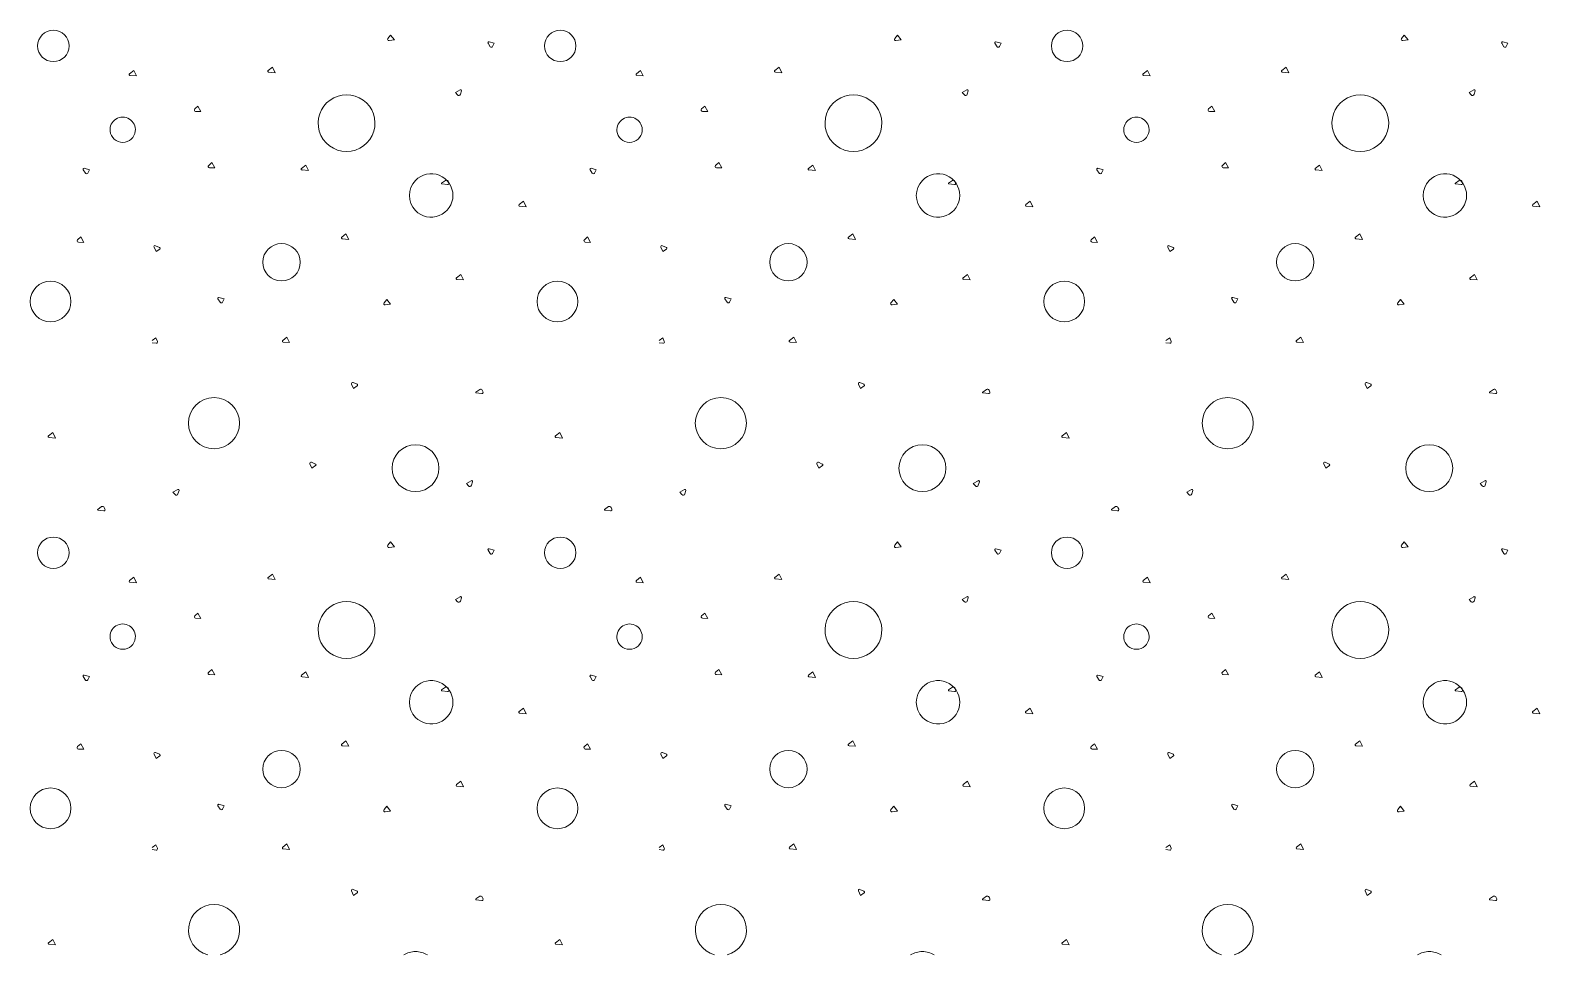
# Model space of a CAD drawing. Header units: millimetres. Extents: x 15 to 2176, y 3 to 641.
# Drawn here: x 2031.8 to 2079.46, y 18.47 to 47.66 of the extents above; entities that cross this region are included whole.
import ezdxf
from ezdxf.xclip import XClip

# ---------------------------------------------------------------- set-up
doc = ezdxf.new("R2010")
doc.units = ezdxf.units.MM
doc.header["$MEASUREMENT"] = 0
doc.header["$XCLIPFRAME"] = 0
doc.layers.add('A--------P-', color=7, linetype='Continuous')
doc.layers.add('A-L-10--EF-', color=4, linetype='Continuous', lineweight=0)

# ---------------------------------------------------------------- blocks, each defined once
blk = doc.blocks.new('*X13')
at = {"layer": 'A-L-10--EF-'}
for p, q in [((2043.091, 47.402), (2043.177, 47.506)), ((2043.297, 47.353), (2043.129, 47.332)), ((2043.177, 47.506), (2043.297, 47.353)), ((2046.323, 47.141), (2046.254, 47.251)), ((2046.286, 47.294), (2046.451, 47.25)), ((2046.451, 47.25), (2046.398, 47.145)), ((2059.091, 47.402), (2059.177, 47.506)), ((2059.297, 47.353), (2059.129, 47.332)), ((2059.177, 47.506), (2059.297, 47.353)), ((2062.323, 47.141), (2062.254, 47.251)), ((2062.286, 47.294), (2062.451, 47.25)), ((2062.451, 47.25), (2062.398, 47.145)), ((2034.936, 46.286), (2035.071, 46.391)), ((2035.156, 46.216), (2034.951, 46.234)), ((2035.071, 46.391), (2035.156, 46.216)), ((2039.31, 46.39), (2039.446, 46.495)), ((2039.531, 46.321), (2039.326, 46.338)), ((2039.446, 46.495), (2039.531, 46.321)), ((2050.936, 46.286), (2051.071, 46.391)), ((2051.156, 46.216), (2050.951, 46.234)), ((2051.071, 46.391), (2051.156, 46.216)), ((2055.31, 46.39), (2055.446, 46.495)), ((2055.531, 46.321), (2055.326, 46.338)), ((2055.446, 46.495), (2055.531, 46.321)), ((2066.936, 46.286), (2067.071, 46.391)), ((2067.156, 46.216), (2066.951, 46.234)), ((2067.071, 46.391), (2067.156, 46.216)), ((2045.371, 45.779), (2045.223, 45.693)), ((2061.371, 45.779), (2061.223, 45.693)), ((2045.223, 45.693), (2045.29, 45.618)), ((2045.38, 45.638), (2045.413, 45.746)), ((2061.223, 45.693), (2061.29, 45.618)), ((2061.38, 45.638), (2061.413, 45.746)), ((2036.996, 45.175), (2037.098, 45.264)), ((2037.193, 45.095), (2037.024, 45.099)), ((2037.098, 45.264), (2037.193, 45.095)), ((2052.996, 45.175), (2053.098, 45.264)), ((2053.193, 45.095), (2053.024, 45.099)), ((2053.098, 45.264), (2053.193, 45.095)), ((2037.437, 43.394), (2037.538, 43.483)), ((2037.538, 43.483), (2037.633, 43.314)), ((2040.369, 43.3), (2040.505, 43.405)), ((2040.505, 43.405), (2040.59, 43.231)), ((2053.437, 43.394), (2053.538, 43.483)), ((2053.538, 43.483), (2053.633, 43.314)), ((2056.369, 43.3), (2056.505, 43.405)), ((2056.505, 43.405), (2056.59, 43.231)), ((2033.544, 43.149), (2033.475, 43.258)), ((2033.506, 43.302), (2033.672, 43.258)), ((2033.672, 43.258), (2033.619, 43.153)), ((2037.633, 43.314), (2037.464, 43.319)), ((2040.59, 43.231), (2040.385, 43.249)), ((2044.79, 42.834), (2044.912, 42.92)), ((2044.991, 42.897), (2045.016, 42.837)), ((2049.544, 43.149), (2049.475, 43.258)), ((2049.506, 43.302), (2049.672, 43.258)), ((2049.672, 43.258), (2049.619, 43.153)), ((2053.633, 43.314), (2053.464, 43.319)), ((2056.59, 43.231), (2056.385, 43.249)), ((2060.79, 42.834), (2060.912, 42.92)), ((2060.991, 42.897), (2061.016, 42.837)), ((2065.544, 43.149), (2065.475, 43.258)), ((2065.506, 43.302), (2065.672, 43.258)), ((2065.672, 43.258), (2065.619, 43.153)), ((2044.978, 42.787), (2044.795, 42.812)), ((2060.978, 42.787), (2060.795, 42.812)), ((2047.235, 42.155), (2047.371, 42.261)), ((2047.456, 42.086), (2047.251, 42.104)), ((2047.371, 42.261), (2047.456, 42.086)), ((2063.235, 42.155), (2063.371, 42.261)), ((2063.456, 42.086), (2063.251, 42.104)), ((2063.371, 42.261), (2063.456, 42.086)), ((2033.296, 41.045), (2033.397, 41.134)), ((2033.397, 41.134), (2033.492, 40.965)), ((2041.635, 41.127), (2041.77, 41.232)), ((2041.855, 41.058), (2041.65, 41.075)), ((2041.77, 41.232), (2041.855, 41.058)), ((2049.296, 41.045), (2049.397, 41.134)), ((2049.397, 41.134), (2049.492, 40.965)), ((2057.635, 41.127), (2057.77, 41.232)), ((2057.855, 41.058), (2057.65, 41.075)), ((2057.77, 41.232), (2057.855, 41.058)), ((2065.296, 41.045), (2065.397, 41.134)), ((2065.397, 41.134), (2065.492, 40.965)), ((2033.492, 40.965), (2033.323, 40.969)), ((2035.712, 40.811), (2035.773, 40.671)), ((2035.884, 40.804), (2035.759, 40.859)), ((2035.773, 40.671), (2035.889, 40.754)), ((2049.492, 40.965), (2049.323, 40.969)), ((2051.712, 40.811), (2051.773, 40.671)), ((2051.884, 40.804), (2051.759, 40.859)), ((2051.773, 40.671), (2051.889, 40.754)), ((2065.492, 40.965), (2065.323, 40.969)), ((2045.257, 39.847), (2045.392, 39.953)), ((2045.477, 39.778), (2045.272, 39.796)), ((2045.392, 39.953), (2045.477, 39.778)), ((2061.257, 39.847), (2061.392, 39.953)), ((2061.477, 39.778), (2061.272, 39.796)), ((2061.392, 39.953), (2061.477, 39.778)), ((2037.799, 39.072), (2037.729, 39.182)), ((2037.761, 39.225), (2037.927, 39.181)), ((2037.927, 39.181), (2037.874, 39.076)), ((2042.973, 39.058), (2043.059, 39.162)), ((2043.059, 39.162), (2043.179, 39.009)), ((2053.799, 39.072), (2053.729, 39.182)), ((2053.761, 39.225), (2053.927, 39.181)), ((2053.927, 39.181), (2053.874, 39.076)), ((2058.973, 39.058), (2059.059, 39.162)), ((2059.059, 39.162), (2059.179, 39.009)), ((2043.179, 39.009), (2043.011, 38.988)), ((2059.179, 39.009), (2059.011, 38.988)), ((2035.652, 37.862), (2035.772, 37.947)), ((2035.773, 37.779), (2035.652, 37.795)), ((2035.772, 37.947), (2035.819, 37.839)), ((2039.772, 37.869), (2039.907, 37.974)), ((2039.992, 37.8), (2039.787, 37.818)), ((2039.907, 37.974), (2039.992, 37.8)), ((2051.652, 37.862), (2051.772, 37.947)), ((2051.773, 37.779), (2051.652, 37.795)), ((2051.772, 37.947), (2051.819, 37.839)), ((2055.772, 37.869), (2055.907, 37.974)), ((2055.992, 37.8), (2055.787, 37.818)), ((2055.907, 37.974), (2055.992, 37.8)), ((2041.946, 36.492), (2042.008, 36.351)), ((2042.119, 36.484), (2041.994, 36.539)), ((2042.008, 36.351), (2042.124, 36.435)), ((2045.869, 36.236), (2045.991, 36.322)), ((2046.07, 36.299), (2046.096, 36.239)), ((2057.946, 36.492), (2058.008, 36.351)), ((2058.119, 36.484), (2057.994, 36.539)), ((2058.008, 36.351), (2058.124, 36.435)), ((2061.869, 36.236), (2061.991, 36.322)), ((2062.07, 36.299), (2062.096, 36.239)), ((2046.058, 36.189), (2045.874, 36.214)), ((2062.058, 36.189), (2061.874, 36.214)), ((2032.382, 34.857), (2032.517, 34.962)), ((2032.602, 34.788), (2032.397, 34.805)), ((2032.517, 34.962), (2032.602, 34.788)), ((2048.382, 34.857), (2048.517, 34.962)), ((2048.602, 34.788), (2048.397, 34.805)), ((2048.517, 34.962), (2048.602, 34.788)), ((2064.382, 34.857), (2064.517, 34.962)), ((2064.602, 34.788), (2064.397, 34.805)), ((2064.517, 34.962), (2064.602, 34.788)), ((2040.634, 33.974), (2040.696, 33.834)), ((2040.807, 33.967), (2040.682, 34.022)), ((2040.696, 33.834), (2040.812, 33.917)), ((2056.634, 33.974), (2056.696, 33.834)), ((2056.807, 33.967), (2056.682, 34.022)), ((2056.696, 33.834), (2056.812, 33.917)), ((2045.722, 33.438), (2045.573, 33.352)), ((2045.731, 33.297), (2045.764, 33.404)), ((2061.722, 33.438), (2061.573, 33.352)), ((2061.731, 33.297), (2061.764, 33.404)), ((2036.457, 33.163), (2036.309, 33.077)), ((2036.309, 33.077), (2036.376, 33.002)), ((2036.466, 33.022), (2036.499, 33.129)), ((2045.573, 33.352), (2045.641, 33.277)), ((2052.457, 33.163), (2052.309, 33.077)), ((2052.309, 33.077), (2052.376, 33.002)), ((2052.466, 33.022), (2052.499, 33.129)), ((2061.573, 33.352), (2061.641, 33.277)), ((2033.935, 32.536), (2034.057, 32.621)), ((2034.124, 32.489), (2033.941, 32.514)), ((2034.136, 32.599), (2034.162, 32.539)), ((2049.935, 32.536), (2050.057, 32.621)), ((2050.124, 32.489), (2049.941, 32.514)), ((2050.136, 32.599), (2050.162, 32.539)), ((2065.935, 32.536), (2066.057, 32.621)), ((2066.124, 32.489), (2065.941, 32.514)), ((2066.136, 32.599), (2066.162, 32.539)), ((2043.091, 31.402), (2043.177, 31.506)), ((2043.177, 31.506), (2043.297, 31.353)), ((2059.091, 31.402), (2059.177, 31.506)), ((2059.177, 31.506), (2059.297, 31.353)), ((2043.297, 31.353), (2043.129, 31.332)), ((2046.323, 31.141), (2046.254, 31.251)), ((2046.286, 31.294), (2046.451, 31.25)), ((2046.451, 31.25), (2046.398, 31.145)), ((2059.297, 31.353), (2059.129, 31.332)), ((2062.323, 31.141), (2062.254, 31.251)), ((2062.286, 31.294), (2062.451, 31.25)), ((2062.451, 31.25), (2062.398, 31.145)), ((2034.936, 30.286), (2035.071, 30.391)), ((2035.156, 30.216), (2034.951, 30.234)), ((2035.071, 30.391), (2035.156, 30.216)), ((2039.31, 30.39), (2039.446, 30.495)), ((2039.531, 30.321), (2039.326, 30.338)), ((2039.446, 30.495), (2039.531, 30.321)), ((2050.936, 30.286), (2051.071, 30.391)), ((2051.156, 30.216), (2050.951, 30.234)), ((2051.071, 30.391), (2051.156, 30.216)), ((2055.31, 30.39), (2055.446, 30.495)), ((2055.531, 30.321), (2055.326, 30.338)), ((2055.446, 30.495), (2055.531, 30.321)), ((2066.936, 30.286), (2067.071, 30.391)), ((2067.156, 30.216), (2066.951, 30.234)), ((2067.071, 30.391), (2067.156, 30.216)), ((2045.371, 29.779), (2045.223, 29.693)), ((2045.223, 29.693), (2045.29, 29.618)), ((2045.38, 29.638), (2045.413, 29.746)), ((2061.371, 29.779), (2061.223, 29.693)), ((2061.223, 29.693), (2061.29, 29.618)), ((2061.38, 29.638), (2061.413, 29.746)), ((2036.996, 29.175), (2037.098, 29.264)), ((2037.193, 29.095), (2037.024, 29.099)), ((2037.098, 29.264), (2037.193, 29.095)), ((2052.996, 29.175), (2053.098, 29.264)), ((2053.193, 29.095), (2053.024, 29.099)), ((2053.098, 29.264), (2053.193, 29.095)), ((2033.544, 27.149), (2033.475, 27.258)), ((2033.506, 27.302), (2033.672, 27.258)), ((2033.672, 27.258), (2033.619, 27.153)), ((2037.437, 27.394), (2037.538, 27.483)), ((2037.633, 27.314), (2037.464, 27.319)), ((2037.538, 27.483), (2037.633, 27.314)), ((2040.369, 27.3), (2040.505, 27.405)), ((2040.59, 27.231), (2040.385, 27.249)), ((2040.505, 27.405), (2040.59, 27.231)), ((2049.544, 27.149), (2049.475, 27.258)), ((2049.506, 27.302), (2049.672, 27.258)), ((2049.672, 27.258), (2049.619, 27.153)), ((2053.437, 27.394), (2053.538, 27.483)), ((2053.633, 27.314), (2053.464, 27.319)), ((2053.538, 27.483), (2053.633, 27.314)), ((2056.369, 27.3), (2056.505, 27.405)), ((2056.59, 27.231), (2056.385, 27.249)), ((2056.505, 27.405), (2056.59, 27.231)), ((2065.544, 27.149), (2065.475, 27.258)), ((2065.506, 27.302), (2065.672, 27.258)), ((2065.672, 27.258), (2065.619, 27.153)), ((2044.79, 26.834), (2044.912, 26.92)), ((2044.978, 26.787), (2044.795, 26.812)), ((2044.991, 26.897), (2045.016, 26.837)), ((2060.79, 26.834), (2060.912, 26.92)), ((2060.978, 26.787), (2060.795, 26.812)), ((2060.991, 26.897), (2061.016, 26.837)), ((2047.235, 26.155), (2047.371, 26.261)), ((2047.371, 26.261), (2047.456, 26.086)), ((2063.235, 26.155), (2063.371, 26.261)), ((2063.371, 26.261), (2063.456, 26.086)), ((2047.456, 26.086), (2047.251, 26.104)), ((2063.456, 26.086), (2063.251, 26.104)), ((2033.296, 25.045), (2033.397, 25.134)), ((2033.492, 24.965), (2033.323, 24.969)), ((2033.397, 25.134), (2033.492, 24.965)), ((2035.712, 24.811), (2035.773, 24.671)), ((2035.884, 24.804), (2035.759, 24.859)), ((2041.635, 25.127), (2041.77, 25.232)), ((2041.855, 25.058), (2041.65, 25.075)), ((2041.77, 25.232), (2041.855, 25.058)), ((2049.296, 25.045), (2049.397, 25.134)), ((2049.492, 24.965), (2049.323, 24.969)), ((2049.397, 25.134), (2049.492, 24.965)), ((2051.712, 24.811), (2051.773, 24.671)), ((2051.884, 24.804), (2051.759, 24.859)), ((2057.635, 25.127), (2057.77, 25.232)), ((2057.855, 25.058), (2057.65, 25.075)), ((2057.77, 25.232), (2057.855, 25.058)), ((2065.296, 25.045), (2065.397, 25.134)), ((2065.492, 24.965), (2065.323, 24.969)), ((2065.397, 25.134), (2065.492, 24.965)), ((2035.773, 24.671), (2035.889, 24.754)), ((2051.773, 24.671), (2051.889, 24.754)), ((2045.257, 23.847), (2045.392, 23.953)), ((2045.392, 23.953), (2045.477, 23.778)), ((2061.257, 23.847), (2061.392, 23.953)), ((2061.392, 23.953), (2061.477, 23.778)), ((2045.477, 23.778), (2045.272, 23.796)), ((2061.477, 23.778), (2061.272, 23.796)), ((2037.799, 23.072), (2037.729, 23.182)), ((2037.761, 23.225), (2037.927, 23.181)), ((2037.927, 23.181), (2037.874, 23.076)), ((2042.973, 23.058), (2043.059, 23.162)), ((2043.179, 23.009), (2043.011, 22.988)), ((2043.059, 23.162), (2043.179, 23.009)), ((2053.799, 23.072), (2053.729, 23.182)), ((2053.761, 23.225), (2053.927, 23.181)), ((2053.927, 23.181), (2053.874, 23.076)), ((2058.973, 23.058), (2059.059, 23.162)), ((2059.179, 23.009), (2059.011, 22.988)), ((2059.059, 23.162), (2059.179, 23.009)), ((2035.652, 21.862), (2035.772, 21.947)), ((2035.772, 21.947), (2035.819, 21.839)), ((2039.772, 21.869), (2039.907, 21.974)), ((2039.907, 21.974), (2039.992, 21.8)), ((2051.652, 21.862), (2051.772, 21.947)), ((2051.772, 21.947), (2051.819, 21.839)), ((2055.772, 21.869), (2055.907, 21.974)), ((2055.907, 21.974), (2055.992, 21.8)), ((2035.773, 21.779), (2035.652, 21.795)), ((2039.992, 21.8), (2039.787, 21.818)), ((2051.773, 21.779), (2051.652, 21.795)), ((2055.992, 21.8), (2055.787, 21.818)), ((2041.946, 20.492), (2042.008, 20.351)), ((2042.119, 20.484), (2041.994, 20.539)), ((2057.946, 20.492), (2058.008, 20.351)), ((2058.119, 20.484), (2057.994, 20.539)), ((2042.008, 20.351), (2042.124, 20.435)), ((2045.869, 20.236), (2045.991, 20.322)), ((2046.058, 20.189), (2045.874, 20.214)), ((2046.07, 20.299), (2046.096, 20.239)), ((2058.008, 20.351), (2058.124, 20.435)), ((2061.869, 20.236), (2061.991, 20.322)), ((2062.058, 20.189), (2061.874, 20.214)), ((2062.07, 20.299), (2062.096, 20.239)), ((2032.382, 18.857), (2032.517, 18.962)), ((2032.602, 18.788), (2032.397, 18.805)), ((2032.517, 18.962), (2032.602, 18.788)), ((2048.382, 18.857), (2048.517, 18.962)), ((2048.602, 18.788), (2048.397, 18.805)), ((2048.517, 18.962), (2048.602, 18.788)), ((2064.382, 18.857), (2064.517, 18.962)), ((2064.602, 18.788), (2064.397, 18.805)), ((2064.517, 18.962), (2064.602, 18.788))]:
    blk.add_line(p, q, dxfattribs=at)
for centre, radius in [((2032.533, 47.166), 0.496), ((2048.533, 47.166), 0.496), ((2064.533, 47.166), 0.496), ((2039.735, 40.337), 0.59), ((2055.735, 40.337), 0.59), ((2032.445, 39.098), 0.643), ((2048.445, 39.098), 0.643), ((2064.445, 39.098), 0.643), ((2037.605, 35.257), 0.807), ((2053.605, 35.257), 0.807), ((2032.533, 31.166), 0.496), ((2048.533, 31.166), 0.496), ((2064.533, 31.166), 0.496), ((2039.735, 24.337), 0.59), ((2055.735, 24.337), 0.59), ((2032.445, 23.098), 0.643), ((2048.445, 23.098), 0.643), ((2064.445, 23.098), 0.643)]:
    blk.add_circle(centre, radius, dxfattribs=at)
for centre, radius, start, end in [((2043.124, 47.375), 0.0432, 140.1139, 277.2885), ((2046.278, 47.266), 0.0288, 75.2067, 212.3813), ((2059.124, 47.375), 0.0432, 140.1139, 277.2885), ((2062.278, 47.266), 0.0288, 75.2067, 212.3813), ((2046.36, 47.164), 0.0432, 212.3813, 333.2854), ((2062.36, 47.164), 0.0432, 212.3813, 333.2854), ((2034.953, 46.263), 0.0288, 127.9022, 265.0768), ((2039.328, 46.367), 0.0288, 127.9022, 265.0768), ((2050.953, 46.263), 0.0288, 127.9022, 265.0768), ((2055.328, 46.367), 0.0288, 127.9022, 265.0768), ((2066.953, 46.263), 0.0288, 127.9022, 265.0768), ((2045.386, 45.754), 0.0288, 342.8254, 120), ((2061.386, 45.754), 0.0288, 342.8254, 120), ((2041.789, 44.727), 0.897, 343.6089, 196.3911), ((2045.33, 45.654), 0.0528, 221.9213, 342.8254), ((2057.789, 44.727), 0.897, 343.6089, 196.3911), ((2061.33, 45.654), 0.0528, 221.9213, 342.8254), ((2034.722, 44.518), 0.4, 353.7067, 186.2933), ((2037.025, 45.143), 0.0432, 131.2386, 268.4132), ((2050.722, 44.518), 0.4, 353.7067, 186.2933), ((2053.025, 45.143), 0.0432, 131.2386, 268.4132), ((2066.722, 44.518), 0.4, 353.7067, 186.2933), ((2034.722, 44.518), 0.4, 186.2933, 353.7067), ((2041.789, 44.727), 0.897, 196.3911, 343.6089), ((2050.722, 44.518), 0.4, 186.2933, 353.7067), ((2057.789, 44.727), 0.897, 196.3911, 343.6089), ((2066.722, 44.518), 0.4, 186.2933, 353.7067), ((2037.465, 43.362), 0.0432, 131.2386, 268.4132), ((2053.465, 43.362), 0.0432, 131.2386, 268.4132), ((2033.499, 43.274), 0.0288, 75.2067, 212.3813), ((2033.581, 43.172), 0.0432, 212.3813, 333.2854), ((2040.387, 43.277), 0.0288, 127.9022, 265.0768), ((2044.46, 42.445), 0.686, 136.1287, 223.8713), ((2044.46, 42.445), 0.686, 223.8713, 136.1287), ((2044.942, 42.876), 0.0528, 23.1926, 125.1139), ((2049.499, 43.274), 0.0288, 75.2067, 212.3813), ((2049.581, 43.172), 0.0432, 212.3813, 333.2854), ((2056.387, 43.277), 0.0288, 127.9022, 265.0768), ((2060.46, 42.445), 0.686, 136.1287, 223.8713), ((2060.46, 42.445), 0.686, 223.8713, 136.1287), ((2060.942, 42.876), 0.0528, 23.1926, 125.1139), ((2065.499, 43.274), 0.0288, 75.2067, 212.3813), ((2065.581, 43.172), 0.0432, 212.3813, 333.2854), ((2044.797, 42.824), 0.012, 125.1139, 262.2885), ((2044.983, 42.823), 0.036, 262.2885, 23.1926), ((2060.797, 42.824), 0.012, 125.1139, 262.2885), ((2060.983, 42.823), 0.036, 262.2885, 23.1926), ((2047.253, 42.133), 0.0288, 127.9022, 265.0768), ((2063.253, 42.133), 0.0288, 127.9022, 265.0768), ((2033.325, 41.013), 0.0432, 131.2386, 268.4132), ((2041.653, 41.104), 0.0288, 127.9022, 265.0768), ((2049.325, 41.013), 0.0432, 131.2386, 268.4132), ((2057.653, 41.104), 0.0288, 127.9022, 265.0768), ((2065.325, 41.013), 0.0432, 131.2386, 268.4132), ((2035.744, 40.826), 0.036, 66.4475, 203.6221), ((2035.873, 40.778), 0.0288, 305.5434, 66.4475), ((2051.744, 40.826), 0.036, 66.4475, 203.6221), ((2051.873, 40.778), 0.0288, 305.5434, 66.4475), ((2045.275, 39.825), 0.0288, 127.9022, 265.0768), ((2061.275, 39.825), 0.0288, 127.9022, 265.0768), ((2037.753, 39.197), 0.0288, 75.2067, 212.3813), ((2053.753, 39.197), 0.0288, 75.2067, 212.3813), ((2037.835, 39.095), 0.0432, 212.3813, 333.2854), ((2043.006, 39.03), 0.0432, 140.1139, 277.2885), ((2053.835, 39.095), 0.0432, 212.3813, 333.2854), ((2059.006, 39.03), 0.0432, 140.1139, 277.2885), ((2035.779, 37.822), 0.0432, 262.2885, 23.1926), ((2039.789, 37.846), 0.0288, 127.9022, 265.0768), ((2051.779, 37.822), 0.0432, 262.2885, 23.1926), ((2055.789, 37.846), 0.0288, 127.9022, 265.0768), ((2041.979, 36.506), 0.036, 66.4475, 203.6221), ((2042.107, 36.458), 0.0288, 305.5434, 66.4475), ((2045.876, 36.226), 0.012, 125.1139, 262.2885), ((2046.021, 36.278), 0.0528, 23.1926, 125.1139), ((2046.062, 36.225), 0.036, 262.2885, 23.1926), ((2057.979, 36.506), 0.036, 66.4475, 203.6221), ((2058.107, 36.458), 0.0288, 305.5434, 66.4475), ((2061.876, 36.226), 0.012, 125.1139, 262.2885), ((2062.021, 36.278), 0.0528, 23.1926, 125.1139), ((2062.062, 36.225), 0.036, 262.2885, 23.1926), ((2032.4, 34.834), 0.0288, 127.9022, 265.0768), ((2048.4, 34.834), 0.0288, 127.9022, 265.0768), ((2064.4, 34.834), 0.0288, 127.9022, 265.0768), ((2043.966, 33.835), 0.74, 90, 270), ((2043.966, 33.835), 0.74, 270, 90), ((2059.966, 33.835), 0.74, 90, 270), ((2059.966, 33.835), 0.74, 270, 90), ((2040.667, 33.989), 0.036, 66.4475, 203.6221), ((2040.795, 33.941), 0.0288, 305.5434, 66.4475), ((2056.667, 33.989), 0.036, 66.4475, 203.6221), ((2056.795, 33.941), 0.0288, 305.5434, 66.4475), ((2045.736, 33.413), 0.0288, 342.8254, 120), ((2061.736, 33.413), 0.0288, 342.8254, 120), ((2036.416, 33.037), 0.0528, 221.9213, 342.8254), ((2036.472, 33.138), 0.0288, 342.8254, 120), ((2045.68, 33.312), 0.0528, 221.9213, 342.8254), ((2052.416, 33.037), 0.0528, 221.9213, 342.8254), ((2052.472, 33.138), 0.0288, 342.8254, 120), ((2061.68, 33.312), 0.0528, 221.9213, 342.8254), ((2033.942, 32.526), 0.012, 125.1139, 262.2885), ((2034.088, 32.578), 0.0528, 23.1926, 125.1139), ((2034.129, 32.525), 0.036, 262.2885, 23.1926), ((2049.942, 32.526), 0.012, 125.1139, 262.2885), ((2050.088, 32.578), 0.0528, 23.1926, 125.1139), ((2050.129, 32.525), 0.036, 262.2885, 23.1926), ((2065.942, 32.526), 0.012, 125.1139, 262.2885), ((2066.088, 32.578), 0.0528, 23.1926, 125.1139), ((2066.129, 32.525), 0.036, 262.2885, 23.1926), ((2043.124, 31.375), 0.0432, 140.1139, 277.2885), ((2046.278, 31.266), 0.0288, 75.2067, 212.3813), ((2046.36, 31.164), 0.0432, 212.3813, 333.2854), ((2059.124, 31.375), 0.0432, 140.1139, 277.2885), ((2062.278, 31.266), 0.0288, 75.2067, 212.3813), ((2062.36, 31.164), 0.0432, 212.3813, 333.2854), ((2034.953, 30.263), 0.0288, 127.9022, 265.0768), ((2039.328, 30.367), 0.0288, 127.9022, 265.0768), ((2050.953, 30.263), 0.0288, 127.9022, 265.0768), ((2055.328, 30.367), 0.0288, 127.9022, 265.0768), ((2066.953, 30.263), 0.0288, 127.9022, 265.0768), ((2041.789, 28.727), 0.897, 343.6089, 196.3911), ((2045.33, 29.654), 0.0528, 221.9213, 342.8254), ((2045.386, 29.754), 0.0288, 342.8254, 120), ((2057.789, 28.727), 0.897, 343.6089, 196.3911), ((2061.33, 29.654), 0.0528, 221.9213, 342.8254), ((2061.386, 29.754), 0.0288, 342.8254, 120), ((2037.025, 29.143), 0.0432, 131.2386, 268.4132), ((2053.025, 29.143), 0.0432, 131.2386, 268.4132), ((2034.722, 28.518), 0.4, 353.7067, 186.2933), ((2050.722, 28.518), 0.4, 353.7067, 186.2933), ((2066.722, 28.518), 0.4, 353.7067, 186.2933), ((2034.722, 28.518), 0.4, 186.2933, 353.7067), ((2041.789, 28.727), 0.897, 196.3911, 343.6089), ((2050.722, 28.518), 0.4, 186.2933, 353.7067), ((2057.789, 28.727), 0.897, 196.3911, 343.6089), ((2066.722, 28.518), 0.4, 186.2933, 353.7067), ((2033.499, 27.274), 0.0288, 75.2067, 212.3813), ((2037.465, 27.362), 0.0432, 131.2386, 268.4132), ((2040.387, 27.277), 0.0288, 127.9022, 265.0768), ((2049.499, 27.274), 0.0288, 75.2067, 212.3813), ((2053.465, 27.362), 0.0432, 131.2386, 268.4132), ((2056.387, 27.277), 0.0288, 127.9022, 265.0768), ((2065.499, 27.274), 0.0288, 75.2067, 212.3813), ((2033.581, 27.172), 0.0432, 212.3813, 333.2854), ((2044.46, 26.445), 0.686, 136.1287, 223.8713), ((2044.46, 26.445), 0.686, 223.8713, 136.1287), ((2044.797, 26.824), 0.012, 125.1139, 262.2885), ((2044.942, 26.876), 0.0528, 23.1926, 125.1139), ((2044.983, 26.823), 0.036, 262.2885, 23.1926), ((2049.581, 27.172), 0.0432, 212.3813, 333.2854), ((2060.46, 26.445), 0.686, 136.1287, 223.8713), ((2060.46, 26.445), 0.686, 223.8713, 136.1287), ((2060.797, 26.824), 0.012, 125.1139, 262.2885), ((2060.942, 26.876), 0.0528, 23.1926, 125.1139), ((2060.983, 26.823), 0.036, 262.2885, 23.1926), ((2065.581, 27.172), 0.0432, 212.3813, 333.2854), ((2047.253, 26.133), 0.0288, 127.9022, 265.0768), ((2063.253, 26.133), 0.0288, 127.9022, 265.0768), ((2033.325, 25.013), 0.0432, 131.2386, 268.4132), ((2035.744, 24.826), 0.036, 66.4475, 203.6221), ((2035.873, 24.778), 0.0288, 305.5434, 66.4475), ((2041.653, 25.104), 0.0288, 127.9022, 265.0768), ((2049.325, 25.013), 0.0432, 131.2386, 268.4132), ((2051.744, 24.826), 0.036, 66.4475, 203.6221), ((2051.873, 24.778), 0.0288, 305.5434, 66.4475), ((2057.653, 25.104), 0.0288, 127.9022, 265.0768), ((2065.325, 25.013), 0.0432, 131.2386, 268.4132), ((2045.275, 23.825), 0.0288, 127.9022, 265.0768), ((2061.275, 23.825), 0.0288, 127.9022, 265.0768), ((2037.753, 23.197), 0.0288, 75.2067, 212.3813), ((2037.835, 23.095), 0.0432, 212.3813, 333.2854), ((2043.006, 23.03), 0.0432, 140.1139, 277.2885), ((2053.753, 23.197), 0.0288, 75.2067, 212.3813), ((2053.835, 23.095), 0.0432, 212.3813, 333.2854), ((2059.006, 23.03), 0.0432, 140.1139, 277.2885), ((2035.779, 21.822), 0.0432, 262.2885, 23.1926), ((2039.789, 21.846), 0.0288, 127.9022, 265.0768), ((2051.779, 21.822), 0.0432, 262.2885, 23.1926), ((2055.789, 21.846), 0.0288, 127.9022, 265.0768), ((2041.979, 20.506), 0.036, 66.4475, 203.6221), ((2057.979, 20.506), 0.036, 66.4475, 203.6221), ((2037.605, 19.257), 0.807, 284.171, 255.829), ((2042.107, 20.458), 0.0288, 305.5434, 66.4475), ((2045.876, 20.226), 0.012, 125.1139, 262.2885), ((2046.021, 20.278), 0.0528, 23.1926, 125.1139), ((2046.062, 20.225), 0.036, 262.2885, 23.1926), ((2053.605, 19.257), 0.807, 284.171, 255.829), ((2058.107, 20.458), 0.0288, 305.5434, 66.4475), ((2061.876, 20.226), 0.012, 125.1139, 262.2885), ((2062.021, 20.278), 0.0528, 23.1926, 125.1139), ((2062.062, 20.225), 0.036, 262.2885, 23.1926), ((2032.4, 18.834), 0.0288, 127.9022, 265.0768), ((2048.4, 18.834), 0.0288, 127.9022, 265.0768), ((2064.4, 18.834), 0.0288, 127.9022, 265.0768), ((2043.966, 17.835), 0.74, 90, 120.2431), ((2043.966, 17.835), 0.74, 59.7569, 90), ((2059.966, 17.835), 0.74, 90, 120.2431), ((2059.966, 17.835), 0.74, 59.7569, 90)]:
    blk.add_arc(centre, radius, start, end, dxfattribs=at)
blk = doc.blocks.new('*X14')
at = {"layer": 'A-L-10--EF-'}
for p, q in [((2075.091, 47.402), (2075.177, 47.506)), ((2075.297, 47.353), (2075.129, 47.332)), ((2075.177, 47.506), (2075.297, 47.353)), ((2078.323, 47.141), (2078.254, 47.251)), ((2078.286, 47.294), (2078.451, 47.25)), ((2078.451, 47.25), (2078.398, 47.145)), ((2071.31, 46.39), (2071.446, 46.495)), ((2071.531, 46.321), (2071.326, 46.338)), ((2071.446, 46.495), (2071.531, 46.321)), ((2077.371, 45.779), (2077.223, 45.693)), ((2077.223, 45.693), (2077.29, 45.618)), ((2077.38, 45.638), (2077.413, 45.746)), ((2068.996, 45.175), (2069.098, 45.264)), ((2069.193, 45.095), (2069.024, 45.099)), ((2069.098, 45.264), (2069.193, 45.095)), ((2069.437, 43.394), (2069.538, 43.483)), ((2069.538, 43.483), (2069.633, 43.314)), ((2072.369, 43.3), (2072.505, 43.405)), ((2072.505, 43.405), (2072.59, 43.231)), ((2069.633, 43.314), (2069.464, 43.319)), ((2072.59, 43.231), (2072.385, 43.249)), ((2076.79, 42.834), (2076.912, 42.92)), ((2076.991, 42.897), (2077.016, 42.837)), ((2076.978, 42.787), (2076.795, 42.812)), ((2079.235, 42.155), (2079.371, 42.261)), ((2079.456, 42.086), (2079.251, 42.104)), ((2079.371, 42.261), (2079.456, 42.086)), ((2073.635, 41.127), (2073.77, 41.232)), ((2073.855, 41.058), (2073.65, 41.075)), ((2073.77, 41.232), (2073.855, 41.058)), ((2067.712, 40.811), (2067.773, 40.671)), ((2067.884, 40.804), (2067.759, 40.859)), ((2067.773, 40.671), (2067.889, 40.754)), ((2077.257, 39.847), (2077.392, 39.953)), ((2077.477, 39.778), (2077.272, 39.796)), ((2077.392, 39.953), (2077.477, 39.778)), ((2069.799, 39.072), (2069.729, 39.182)), ((2069.761, 39.225), (2069.927, 39.181)), ((2069.927, 39.181), (2069.874, 39.076)), ((2074.973, 39.058), (2075.059, 39.162)), ((2075.059, 39.162), (2075.179, 39.009)), ((2075.179, 39.009), (2075.011, 38.988)), ((2067.652, 37.862), (2067.772, 37.947)), ((2067.773, 37.779), (2067.652, 37.795)), ((2067.772, 37.947), (2067.819, 37.839)), ((2071.772, 37.869), (2071.907, 37.974)), ((2071.992, 37.8), (2071.787, 37.818)), ((2071.907, 37.974), (2071.992, 37.8)), ((2073.946, 36.492), (2074.008, 36.351)), ((2074.119, 36.484), (2073.994, 36.539)), ((2074.008, 36.351), (2074.124, 36.435)), ((2077.869, 36.236), (2077.991, 36.322)), ((2078.07, 36.299), (2078.096, 36.239)), ((2078.058, 36.189), (2077.874, 36.214)), ((2072.634, 33.974), (2072.696, 33.834)), ((2072.807, 33.967), (2072.682, 34.022)), ((2072.696, 33.834), (2072.812, 33.917)), ((2077.722, 33.438), (2077.573, 33.352)), ((2077.731, 33.297), (2077.764, 33.404)), ((2068.457, 33.163), (2068.309, 33.077)), ((2068.309, 33.077), (2068.376, 33.002)), ((2068.466, 33.022), (2068.499, 33.129)), ((2077.573, 33.352), (2077.641, 33.277)), ((2075.091, 31.402), (2075.177, 31.506)), ((2075.177, 31.506), (2075.297, 31.353)), ((2075.297, 31.353), (2075.129, 31.332)), ((2078.323, 31.141), (2078.254, 31.251)), ((2078.286, 31.294), (2078.451, 31.25)), ((2078.451, 31.25), (2078.398, 31.145)), ((2071.31, 30.39), (2071.446, 30.495)), ((2071.531, 30.321), (2071.326, 30.338)), ((2071.446, 30.495), (2071.531, 30.321)), ((2077.371, 29.779), (2077.223, 29.693)), ((2077.223, 29.693), (2077.29, 29.618)), ((2077.38, 29.638), (2077.413, 29.746)), ((2068.996, 29.175), (2069.098, 29.264)), ((2069.193, 29.095), (2069.024, 29.099)), ((2069.098, 29.264), (2069.193, 29.095)), ((2069.437, 27.394), (2069.538, 27.483)), ((2069.633, 27.314), (2069.464, 27.319)), ((2069.538, 27.483), (2069.633, 27.314)), ((2072.369, 27.3), (2072.505, 27.405)), ((2072.59, 27.231), (2072.385, 27.249)), ((2072.505, 27.405), (2072.59, 27.231)), ((2076.79, 26.834), (2076.912, 26.92)), ((2076.978, 26.787), (2076.795, 26.812)), ((2076.991, 26.897), (2077.016, 26.837)), ((2079.235, 26.155), (2079.371, 26.261)), ((2079.371, 26.261), (2079.456, 26.086)), ((2079.456, 26.086), (2079.251, 26.104)), ((2067.712, 24.811), (2067.773, 24.671)), ((2067.884, 24.804), (2067.759, 24.859)), ((2073.635, 25.127), (2073.77, 25.232)), ((2073.855, 25.058), (2073.65, 25.075)), ((2073.77, 25.232), (2073.855, 25.058)), ((2067.773, 24.671), (2067.889, 24.754)), ((2077.257, 23.847), (2077.392, 23.953)), ((2077.392, 23.953), (2077.477, 23.778)), ((2077.477, 23.778), (2077.272, 23.796)), ((2069.799, 23.072), (2069.729, 23.182)), ((2069.761, 23.225), (2069.927, 23.181)), ((2069.927, 23.181), (2069.874, 23.076)), ((2074.973, 23.058), (2075.059, 23.162)), ((2075.179, 23.009), (2075.011, 22.988)), ((2075.059, 23.162), (2075.179, 23.009)), ((2067.652, 21.862), (2067.772, 21.947)), ((2067.772, 21.947), (2067.819, 21.839)), ((2071.772, 21.869), (2071.907, 21.974)), ((2071.907, 21.974), (2071.992, 21.8)), ((2067.773, 21.779), (2067.652, 21.795)), ((2071.992, 21.8), (2071.787, 21.818)), ((2073.946, 20.492), (2074.008, 20.351)), ((2074.119, 20.484), (2073.994, 20.539)), ((2074.008, 20.351), (2074.124, 20.435)), ((2077.869, 20.236), (2077.991, 20.322)), ((2078.058, 20.189), (2077.874, 20.214)), ((2078.07, 20.299), (2078.096, 20.239))]:
    blk.add_line(p, q, dxfattribs=at)
for centre, radius in [((2071.735, 40.337), 0.59), ((2069.605, 35.257), 0.807), ((2071.735, 24.337), 0.59)]:
    blk.add_circle(centre, radius, dxfattribs=at)
for centre, radius, start, end in [((2075.124, 47.375), 0.0432, 140.1139, 277.2885), ((2078.278, 47.266), 0.0288, 75.2067, 212.3813), ((2078.36, 47.164), 0.0432, 212.3813, 333.2854), ((2071.328, 46.367), 0.0288, 127.9022, 265.0768), ((2077.386, 45.754), 0.0288, 342.8254, 120), ((2073.789, 44.727), 0.897, 343.6089, 196.3911), ((2077.33, 45.654), 0.0528, 221.9213, 342.8254), ((2069.025, 45.143), 0.0432, 131.2386, 268.4132), ((2073.789, 44.727), 0.897, 196.3911, 343.6089), ((2069.465, 43.362), 0.0432, 131.2386, 268.4132), ((2072.387, 43.277), 0.0288, 127.9022, 265.0768), ((2076.46, 42.445), 0.686, 136.1287, 223.8713), ((2076.46, 42.445), 0.686, 223.8713, 136.1287), ((2076.942, 42.876), 0.0528, 23.1926, 125.1139), ((2076.797, 42.824), 0.012, 125.1139, 262.2885), ((2076.983, 42.823), 0.036, 262.2885, 23.1926), ((2079.253, 42.133), 0.0288, 127.9022, 265.0768), ((2073.653, 41.104), 0.0288, 127.9022, 265.0768), ((2067.744, 40.826), 0.036, 66.4475, 203.6221), ((2067.873, 40.778), 0.0288, 305.5434, 66.4475), ((2077.275, 39.825), 0.0288, 127.9022, 265.0768), ((2069.753, 39.197), 0.0288, 75.2067, 212.3813), ((2069.835, 39.095), 0.0432, 212.3813, 333.2854), ((2075.006, 39.03), 0.0432, 140.1139, 277.2885), ((2067.779, 37.822), 0.0432, 262.2885, 23.1926), ((2071.789, 37.846), 0.0288, 127.9022, 265.0768), ((2073.979, 36.506), 0.036, 66.4475, 203.6221), ((2074.107, 36.458), 0.0288, 305.5434, 66.4475), ((2077.876, 36.226), 0.012, 125.1139, 262.2885), ((2078.021, 36.278), 0.0528, 23.1926, 125.1139), ((2078.062, 36.225), 0.036, 262.2885, 23.1926), ((2075.966, 33.835), 0.74, 90, 270), ((2075.966, 33.835), 0.74, 270, 90), ((2072.667, 33.989), 0.036, 66.4475, 203.6221), ((2072.795, 33.941), 0.0288, 305.5434, 66.4475), ((2077.736, 33.413), 0.0288, 342.8254, 120), ((2068.416, 33.037), 0.0528, 221.9213, 342.8254), ((2068.472, 33.138), 0.0288, 342.8254, 120), ((2077.68, 33.312), 0.0528, 221.9213, 342.8254), ((2075.124, 31.375), 0.0432, 140.1139, 277.2885), ((2078.278, 31.266), 0.0288, 75.2067, 212.3813), ((2078.36, 31.164), 0.0432, 212.3813, 333.2854), ((2071.328, 30.367), 0.0288, 127.9022, 265.0768), ((2073.789, 28.727), 0.897, 343.6089, 196.3911), ((2077.33, 29.654), 0.0528, 221.9213, 342.8254), ((2077.386, 29.754), 0.0288, 342.8254, 120), ((2069.025, 29.143), 0.0432, 131.2386, 268.4132), ((2073.789, 28.727), 0.897, 196.3911, 343.6089), ((2069.465, 27.362), 0.0432, 131.2386, 268.4132), ((2072.387, 27.277), 0.0288, 127.9022, 265.0768), ((2076.46, 26.445), 0.686, 136.1287, 223.8713), ((2076.46, 26.445), 0.686, 223.8713, 136.1287), ((2076.797, 26.824), 0.012, 125.1139, 262.2885), ((2076.942, 26.876), 0.0528, 23.1926, 125.1139), ((2076.983, 26.823), 0.036, 262.2885, 23.1926), ((2079.253, 26.133), 0.0288, 127.9022, 265.0768), ((2067.744, 24.826), 0.036, 66.4475, 203.6221), ((2067.873, 24.778), 0.0288, 305.5434, 66.4475), ((2073.653, 25.104), 0.0288, 127.9022, 265.0768), ((2077.275, 23.825), 0.0288, 127.9022, 265.0768), ((2069.753, 23.197), 0.0288, 75.2067, 212.3813), ((2069.835, 23.095), 0.0432, 212.3813, 333.2854), ((2075.006, 23.03), 0.0432, 140.1139, 277.2885), ((2067.779, 21.822), 0.0432, 262.2885, 23.1926), ((2071.789, 21.846), 0.0288, 127.9022, 265.0768), ((2073.979, 20.506), 0.036, 66.4475, 203.6221), ((2069.605, 19.257), 0.807, 284.171, 255.829), ((2074.107, 20.458), 0.0288, 305.5434, 66.4475), ((2077.876, 20.226), 0.012, 125.1139, 262.2885), ((2078.021, 20.278), 0.0528, 23.1926, 125.1139), ((2078.062, 20.225), 0.036, 262.2885, 23.1926), ((2075.966, 17.835), 0.74, 90, 120.2431), ((2075.966, 17.835), 0.74, 59.7569, 90)]:
    blk.add_arc(centre, radius, start, end, dxfattribs=at)
blk = doc.blocks.new('Drawing_4_4', base_point=(1874.468, 329.559))
for name in ['*X13', '*X14']:
    blk.add_blockref(name, (0, 0))

msp = doc.modelspace()

# ---------------------------------------------------------------- block references
at = {"layer": 'A--------P-'}
ref = msp.add_blockref('Drawing_4_4', (1874.468, 329.559), dxfattribs=at)
XClip(ref).set_block_clipping_path([(1621.1657714889, 18.4741086751), (2127.7704267137, 640.6436337123)])

doc.saveas('drawing.dxf')
